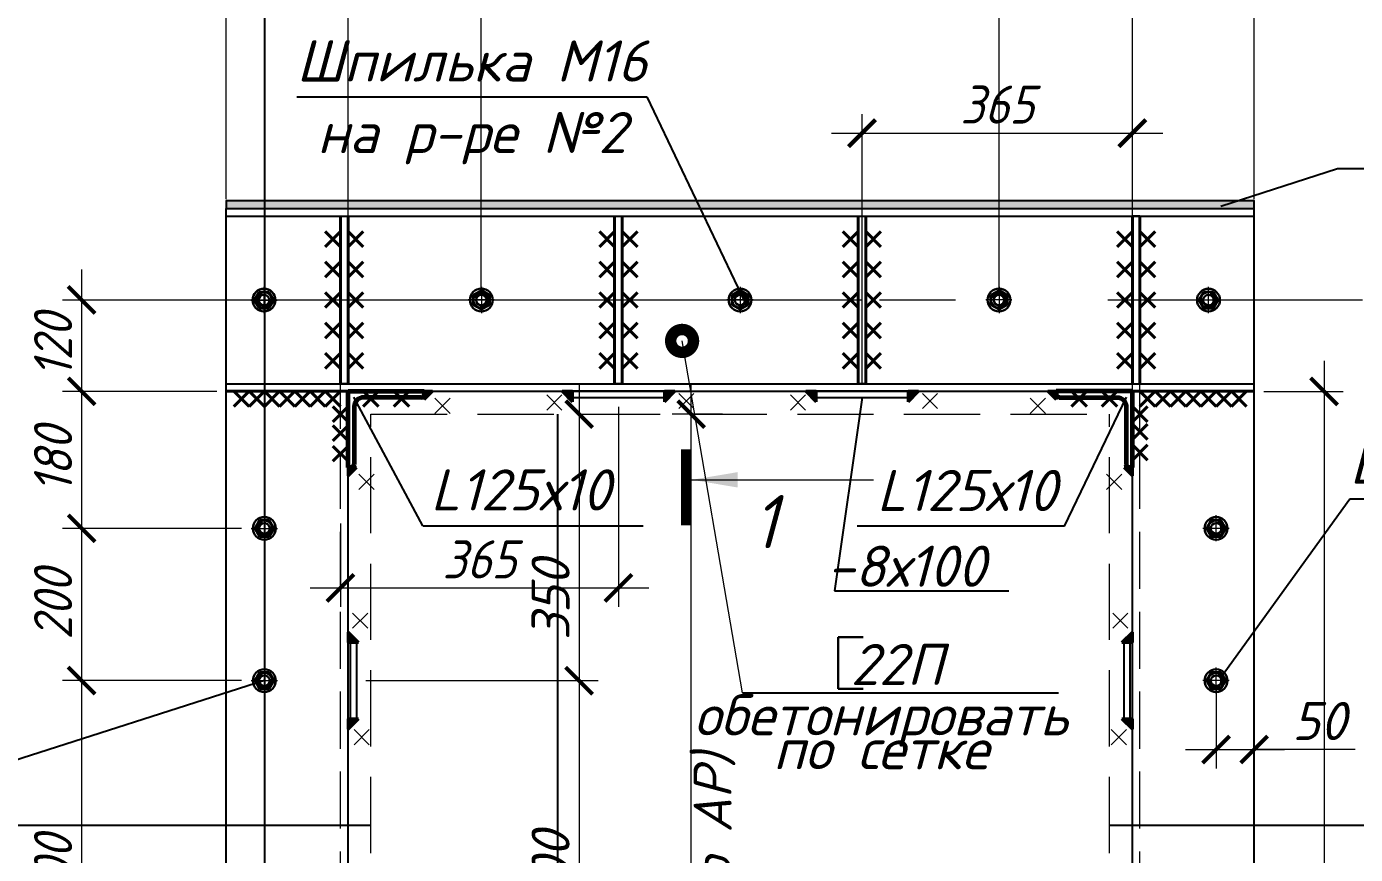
# Model space of a CAD drawing. Header units: millimetres. Extents: x 749182 to 2267578, y 70462 to 311449.
# Drawn here: x 2071191 to 2072936, y 205610 to 206697 of the extents above; entities that cross this region are included whole.
import ezdxf
from ezdxf.enums import TextEntityAlignment as Align

# ---------------------------------------------------------------- set-up
doc = ezdxf.new("R2010")
doc.units = ezdxf.units.MM
for name, pattern in [('015-60-22-12-0682-ПЗУ-20_П_изм1$0$K5LT_AXLED_REINFORCED', [13, 8, -2, 1, -2]), ('ГОСТ 2.303 4', [7, 5, -2, 0]), ('осеваяX2', [4, 2.5, -0.5, 0.5, -0.5])]:
    doc.linetypes.add(name, pattern=pattern)
doc.layers.get('Defpoints').update_dxf_attribs({"color": 255})
for name, color, linetype, lineweight in [('1Стены', 252, 'Continuous', 25), ('Оси', 165, 'осеваяX2', 13), ('Размер', 7, 'Continuous', 13), ('размеры', 7, 'Continuous', 9), ('Размеры КР', 164, 'Continuous', 9), ('сварка', 156, 'Continuous', 9), ('Стены', 184, 'Continuous', 40)]:
    doc.layers.add(name, color=color, linetype=linetype, lineweight=lineweight)
doc.layers.add('CS_UNPLOTTED', color=254, linetype='Continuous', plot=False)
for name, color, linetype in [('VPORTS', 7, 'Continuous'), ('металл', 124, 'Continuous'), ('Текст', 7, 'Continuous'), ('Штриховка', 252, 'Continuous')]:
    doc.layers.add(name, color=color, linetype=linetype)
doc.styles.add('GOST 2.304_new', font='isocpeur.ttf', dxfattribs={"width": 0.9, "oblique": 15})
doc.styles.add('М2', font='isocpeui.ttf')
doc.dimstyles.new('SPDS', dxfattribs={"dimscale": 25, "dimtxt": 2.5, "dimasz": 1.77, "dimexe": 1.25, "dimexo": 0.625, "dimtad": 1, "dimdec": 0, "dimrnd": 0.001, "dimtxsty": 'GOST 2.304_new', "dimblk": 'ARCHTICK', "dimcen": 2.5, "dimdle": 2, "dimclrt": 256, "dimazin": 2, "dimtfac": 0.75, "dimtdec": 0, "dimtmove": 1, "dimatfit": 3, "dimfxl": 0, "dimtolj": 1, "dimlwd": 9, "dimlwe": 9, "dimarcsym": 0})
doc.dimstyles.new('SPDS 1_20', dxfattribs={"dimscale": 20, "dimtxt": 2.5, "dimasz": 1.77, "dimexe": 1.25, "dimexo": 0.625, "dimtad": 1, "dimdec": 0, "dimrnd": 0.001, "dimtxsty": 'М2', "dimblk": 'ARCHTICK', "dimcen": 2.5, "dimdle": 2, "dimclrt": 256, "dimadec": 0, "dimazin": 2, "dimtfac": 0.75, "dimtdec": 0, "dimtmove": 1, "dimatfit": 3, "dimfxl": 0, "dimtolj": 1, "dimlwd": 9, "dimlwe": 9, "dimarcsym": 0})

# ---------------------------------------------------------------- blocks, each defined once
blk = doc.blocks.new('м16')
at = {"layer": 'металл', "lineweight": 30, "ltscale": 20}
for p, q in [((-11, 6.4), (0, 12.7)), ((-11, -6.4), (-11, 6.4)), ((0, 12.7), (11, 6.4)), ((11, 6.4), (11, -6.4)), ((0, -12.7), (-11, -6.4)), ((11, -6.4), (0, -12.7))]:
    blk.add_line(p, q, dxfattribs=at)
blk.add_circle((0, 0), 15, dxfattribs=at)
for radius, start, end in [(10.4, 0, 180), (10.4, 180, 0), (6.92, 0, 180), (6.92, 180, 0)]:
    blk.add_arc((0, 0), radius, start, end, dxfattribs=at)
at = {"layer": 'металл', "linetype": 'Continuous', "lineweight": 25, "ltscale": 20}
blk.add_arc((0, 0), 8, 255, 165, dxfattribs=at)
at = {"layer": 'Оси', "ltscale": 20}
for p, q in [((17, 0), (-17.3, 0)), ((0, 17.3), (0, -17.3))]:
    blk.add_line(p, q, dxfattribs=at)
blk = doc.blocks.new('свар')
at = {"layer": 'сварка', "color": 0, "linetype": 'Continuous', "ltscale": 10}
for p, q in [((10, 10), (-10, -10)), ((-10, 10), (10, -10))]:
    blk.add_line(p, q, dxfattribs=at)
blk = doc.blocks.new('_ArchTick')
at = {"color": 0, "linetype": 'ByBlock', "const_width": 0.15}
blk.add_lwpolyline([(-0.5, -0.5), (0.5, 0.5)], dxfattribs=at)
blk = doc.blocks.new('*D1654')
at = {"layer": 'Defpoints', "color": 0, "lineweight": 20, "ltscale": 20, "transparency": 16777216}
for p in [(2071906.5, 206188.3), (2071624, 205838.3), (2071916.4, 205838.3)]:
    blk.add_point(p, dxfattribs=at)
at = {"layer": 'Размер', "color": 0, "lineweight": 9, "ltscale": 20, "transparency": 16777216}
for p, q in [((2071916.4, 206228.3), (2071916.4, 205798.3)), ((2071919, 206188.3), (2071941.4, 206188.3)), ((2071636.5, 205838.3), (2071941.4, 205838.3))]:
    blk.add_line(p, q, dxfattribs=at)
at = {"layer": 'Размер', "color": 0, "lineweight": 9, "ltscale": 20, "transparency": 16777216, "xscale": 35.4, "yscale": 35.4, "zscale": 35.4}
for p, rotation in [((2071916.4, 206188.3), 90), ((2071916.4, 205838.3), 270)]:
    blk.add_blockref('_ArchTick', p, dxfattribs=dict(at, rotation=rotation))
at = {"layer": 'Размер', "ltscale": 20, "transparency": 16777216, "insert": (2071878.9, 205944.4), "char_height": 50, "attachment_point": 5, "rotation": 90, "style": 'М2'}
blk.add_mtext('\\A1;350', dxfattribs=at)
blk = doc.blocks.new('*D1655')
at = {"layer": 'Defpoints', "color": 0, "lineweight": 20, "ltscale": 20, "transparency": 16777216}
for p in [(2071624, 205838.3), (2071624, 205338.3), (2071916.4, 205338.3)]:
    blk.add_point(p, dxfattribs=at)
at = {"layer": 'Размер', "color": 0, "lineweight": 9, "ltscale": 20, "transparency": 16777216}
for p, q in [((2071916.4, 205878.3), (2071916.4, 205298.3)), ((2071636.5, 205838.3), (2071941.4, 205838.3)), ((2071636.5, 205338.3), (2071941.4, 205338.3))]:
    blk.add_line(p, q, dxfattribs=at)
at = {"layer": 'Размер', "color": 0, "lineweight": 9, "ltscale": 20, "transparency": 16777216, "xscale": 35.4, "yscale": 35.4, "zscale": 35.4}
for p, rotation in [((2071916.4, 205838.3), 90), ((2071916.4, 205338.3), 270)]:
    blk.add_blockref('_ArchTick', p, dxfattribs=dict(at, rotation=rotation))
at = {"layer": 'Размер', "ltscale": 20, "transparency": 16777216, "insert": (2071878.9, 205588.3), "char_height": 50, "attachment_point": 5, "rotation": 90, "style": 'М2'}
blk.add_mtext('\\A1;500', dxfattribs=at)
blk = doc.blocks.new('*D1658')
at = {"layer": 'Defpoints', "color": 0, "lineweight": 20, "ltscale": 20, "transparency": 16777216}
for p in [(2072753, 205838.3), (2072803, 205838.3), (2072803, 205747.8)]:
    blk.add_point(p, dxfattribs=at)
at = {"layer": 'Размер', "color": 0, "lineweight": 9, "ltscale": 20, "transparency": 16777216}
for p, q in [((2072753, 205825.8), (2072753, 205722.8)), ((2072803, 205825.8), (2072803, 205722.8)), ((2072713, 205747.8), (2072843, 205747.8)), ((2072935.8, 205747.8), (2072803, 205747.8))]:
    blk.add_line(p, q, dxfattribs=at)
at = {"layer": 'Размер', "color": 0, "lineweight": 9, "ltscale": 20, "transparency": 16777216, "xscale": 35.4, "yscale": 35.4, "zscale": 35.4, "rotation": 180}
blk.add_blockref('_ArchTick', (2072753, 205747.8), dxfattribs=at)
at = {"layer": 'Размер', "color": 0, "lineweight": 9, "ltscale": 20, "transparency": 16777216, "xscale": 35.4, "yscale": 35.4, "zscale": 35.4}
blk.add_blockref('_ArchTick', (2072803, 205747.8), dxfattribs=at)
at = {"layer": 'Размер', "ltscale": 20, "transparency": 16777216, "insert": (2072888.3, 205785.3), "char_height": 50, "attachment_point": 5, "style": 'М2'}
blk.add_mtext('\\A1;50', dxfattribs=at)
blk = doc.blocks.new('*D1651')
at = {"layer": 'Defpoints', "color": 0, "lineweight": 20, "ltscale": 20, "transparency": 16777216}
for p in [(2071453, 207146.2), (2071453, 206458.3), (2071613, 206218.3)]:
    blk.add_point(p, dxfattribs=at)
at = {"layer": 'размеры', "color": 0, "lineweight": 9, "ltscale": 20, "transparency": 16777216}
for p, q in [((2071453, 206470.8), (2071453, 207171.2)), ((2071613, 206230.8), (2071613, 207171.2)), ((2071653, 207146.2), (2071413, 207146.2))]:
    blk.add_line(p, q, dxfattribs=at)
at = {"layer": 'размеры', "color": 0, "lineweight": 9, "ltscale": 20, "transparency": 16777216, "xscale": 35.4, "yscale": 35.4, "zscale": 35.4, "rotation": 180}
blk.add_blockref('_ArchTick', (2071453, 207146.2), dxfattribs=at)
at = {"layer": 'размеры', "color": 0, "lineweight": 9, "ltscale": 20, "transparency": 16777216, "xscale": 35.4, "yscale": 35.4, "zscale": 35.4}
blk.add_blockref('_ArchTick', (2071613, 207146.2), dxfattribs=at)
at = {"layer": 'размеры', "ltscale": 20, "transparency": 16777216, "insert": (2071533, 207183.7), "char_height": 50, "attachment_point": 5, "style": 'GOST 2.304_new'}
blk.add_mtext('\\A1;160', dxfattribs=at)
blk = doc.blocks.new('*D1652')
at = {"layer": 'Defpoints', "color": 0, "lineweight": 20, "ltscale": 20, "transparency": 16777216}
for p in [(2072803, 207146.2), (2072643, 206458.3), (2072803, 206458.3)]:
    blk.add_point(p, dxfattribs=at)
at = {"layer": 'размеры', "color": 0, "lineweight": 9, "ltscale": 20, "transparency": 16777216}
for p, q in [((2072643, 206470.8), (2072643, 207171.2)), ((2072803, 206470.8), (2072803, 207171.2)), ((2072603, 207146.2), (2072843, 207146.2))]:
    blk.add_line(p, q, dxfattribs=at)
at = {"layer": 'размеры', "color": 0, "lineweight": 9, "ltscale": 20, "transparency": 16777216, "xscale": 35.4, "yscale": 35.4, "zscale": 35.4, "rotation": 180}
blk.add_blockref('_ArchTick', (2072643, 207146.2), dxfattribs=at)
at = {"layer": 'размеры', "color": 0, "lineweight": 9, "ltscale": 20, "transparency": 16777216, "xscale": 35.4, "yscale": 35.4, "zscale": 35.4}
blk.add_blockref('_ArchTick', (2072803, 207146.2), dxfattribs=at)
at = {"layer": 'размеры', "ltscale": 20, "transparency": 16777216, "insert": (2072723, 207183.7), "char_height": 50, "attachment_point": 5, "style": 'GOST 2.304_new'}
blk.add_mtext('\\A1;160', dxfattribs=at)
blk = doc.blocks.new('*D1661')
at = {"layer": 'Defpoints', "color": 0, "lineweight": 20, "ltscale": 20, "transparency": 16777216}
for p in [(2072063.5, 206188.3), (2072117.4, 206188.3), (2072117.4, 204238.3)]:
    blk.add_point(p, dxfattribs=at)
at = {"layer": 'Размер', "color": 0, "lineweight": 9, "ltscale": 20, "transparency": 16777216}
for p, q in [((2072063.5, 204198.3), (2072063.5, 206228.3)), ((2072104.9, 206188.3), (2072038.5, 206188.3)), ((2072104.9, 204238.3), (2072038.5, 204238.3))]:
    blk.add_line(p, q, dxfattribs=at)
at = {"layer": 'Размер', "color": 0, "lineweight": 9, "ltscale": 20, "transparency": 16777216, "xscale": 35.4, "yscale": 35.4, "zscale": 35.4}
for p, rotation in [((2072063.5, 206188.3), 90), ((2072063.5, 204238.3), 270)]:
    blk.add_blockref('_ArchTick', p, dxfattribs=dict(at, rotation=rotation))
at = {"layer": 'Размер', "ltscale": 20, "transparency": 16777216, "insert": (2072056.8, 205478.5), "char_height": 50, "width": 670.583, "attachment_point": 5, "rotation": 90, "style": 'М2'}
blk.add_mtext('\\A1;1950 \\P(уточнять по АР)', dxfattribs=at)
blk = doc.blocks.new('*D1663')
at = {"layer": 'Defpoints', "color": 0, "lineweight": 20, "ltscale": 20, "transparency": 16777216}
for p in [(2071453, 206338.3), (2071263, 206218.3), (2071453, 206218.3)]:
    blk.add_point(p, dxfattribs=at)
at = {"layer": 'размеры', "color": 0, "lineweight": 9, "ltscale": 20, "transparency": 16777216}
for p, q in [((2071263, 206378.3), (2071263, 206178.3)), ((2071440.5, 206338.3), (2071238, 206338.3)), ((2071440.5, 206218.3), (2071238, 206218.3))]:
    blk.add_line(p, q, dxfattribs=at)
at = {"layer": 'размеры', "color": 0, "lineweight": 9, "ltscale": 20, "transparency": 16777216, "xscale": 35.4, "yscale": 35.4, "zscale": 35.4}
for p, rotation in [((2071263, 206338.3), 90), ((2071263, 206218.3), 270)]:
    blk.add_blockref('_ArchTick', p, dxfattribs=dict(at, rotation=rotation))
at = {"layer": 'размеры', "ltscale": 20, "transparency": 16777216, "insert": (2071225.5, 206278.3), "char_height": 50, "attachment_point": 5, "rotation": 90, "style": 'GOST 2.304_new'}
blk.add_mtext('\\A1;120', dxfattribs=at)
blk = doc.blocks.new('*D1642')
at = {"layer": 'Defpoints', "color": 0, "lineweight": 20, "ltscale": 20, "transparency": 16777216}
for p in [(2071453, 206218.3), (2071263, 206038.3), (2071485.7, 206038.3)]:
    blk.add_point(p, dxfattribs=at)
at = {"layer": 'размеры', "color": 0, "lineweight": 9, "ltscale": 20, "transparency": 16777216}
for p, q in [((2071263, 206258.3), (2071263, 205998.3)), ((2071440.5, 206218.3), (2071238, 206218.3)), ((2071473.2, 206038.3), (2071238, 206038.3))]:
    blk.add_line(p, q, dxfattribs=at)
at = {"layer": 'размеры', "color": 0, "lineweight": 9, "ltscale": 20, "transparency": 16777216, "xscale": 35.4, "yscale": 35.4, "zscale": 35.4}
for p, rotation in [((2071263, 206218.3), 90), ((2071263, 206038.3), 270)]:
    blk.add_blockref('_ArchTick', p, dxfattribs=dict(at, rotation=rotation))
at = {"layer": 'размеры', "ltscale": 20, "transparency": 16777216, "insert": (2071225.5, 206128.3), "char_height": 50, "attachment_point": 5, "rotation": 90, "style": 'GOST 2.304_new'}
blk.add_mtext('\\A1;180', dxfattribs=at)
blk = doc.blocks.new('*D1643')
at = {"layer": 'Defpoints', "color": 0, "lineweight": 20, "ltscale": 20, "transparency": 16777216}
for p in [(2071485.7, 206038.3), (2071263, 205838.3), (2071485.7, 205838.3)]:
    blk.add_point(p, dxfattribs=at)
at = {"layer": 'размеры', "color": 0, "lineweight": 9, "ltscale": 20, "transparency": 16777216}
for p, q in [((2071263, 206078.3), (2071263, 205798.3)), ((2071473.2, 206038.3), (2071238, 206038.3)), ((2071473.2, 205838.3), (2071238, 205838.3))]:
    blk.add_line(p, q, dxfattribs=at)
at = {"layer": 'размеры', "color": 0, "lineweight": 9, "ltscale": 20, "transparency": 16777216, "xscale": 35.4, "yscale": 35.4, "zscale": 35.4}
for p, rotation in [((2071263, 206038.3), 90), ((2071263, 205838.3), 270)]:
    blk.add_blockref('_ArchTick', p, dxfattribs=dict(at, rotation=rotation))
at = {"layer": 'размеры', "ltscale": 20, "transparency": 16777216, "insert": (2071225.5, 205938.3), "char_height": 50, "attachment_point": 5, "rotation": 90, "style": 'GOST 2.304_new'}
blk.add_mtext('\\A1;200', dxfattribs=at)
blk = doc.blocks.new('*D1644')
at = {"layer": 'Defpoints', "color": 0, "lineweight": 20, "ltscale": 20, "transparency": 16777216}
for p in [(2071485.7, 205838.3), (2071263, 205338.3), (2071485.7, 205338.3)]:
    blk.add_point(p, dxfattribs=at)
at = {"layer": 'размеры', "color": 0, "lineweight": 9, "ltscale": 20, "transparency": 16777216}
for p, q in [((2071263, 205878.3), (2071263, 205298.3)), ((2071473.2, 205838.3), (2071238, 205838.3)), ((2071473.2, 205338.3), (2071238, 205338.3))]:
    blk.add_line(p, q, dxfattribs=at)
at = {"layer": 'размеры', "color": 0, "lineweight": 9, "ltscale": 20, "transparency": 16777216, "xscale": 35.4, "yscale": 35.4, "zscale": 35.4}
for p, rotation in [((2071263, 205838.3), 90), ((2071263, 205338.3), 270)]:
    blk.add_blockref('_ArchTick', p, dxfattribs=dict(at, rotation=rotation))
at = {"layer": 'размеры', "ltscale": 20, "transparency": 16777216, "insert": (2071225.5, 205588.3), "char_height": 50, "attachment_point": 5, "rotation": 90, "style": 'GOST 2.304_new'}
blk.add_mtext('\\A1;500', dxfattribs=at)
blk = doc.blocks.new('*D1647')
at = {"layer": 'Defpoints', "color": 0, "lineweight": 20, "ltscale": 20, "transparency": 16777216}
for p in [(2071787.8, 207146.2), (2071613, 207068.5), (2071787.8, 206338.3)]:
    blk.add_point(p, dxfattribs=at)
at = {"layer": 'размеры', "color": 0, "lineweight": 9, "ltscale": 20, "transparency": 16777216}
for p, q in [((2071613, 207081), (2071613, 207171.2)), ((2071787.8, 206350.8), (2071787.8, 207171.2)), ((2071573, 207146.2), (2071827.8, 207146.2))]:
    blk.add_line(p, q, dxfattribs=at)
at = {"layer": 'размеры', "color": 0, "lineweight": 9, "ltscale": 20, "transparency": 16777216, "xscale": 35.4, "yscale": 35.4, "zscale": 35.4, "rotation": 180}
blk.add_blockref('_ArchTick', (2071613, 207146.2), dxfattribs=at)
at = {"layer": 'размеры', "color": 0, "lineweight": 9, "ltscale": 20, "transparency": 16777216, "xscale": 35.4, "yscale": 35.4, "zscale": 35.4}
blk.add_blockref('_ArchTick', (2071787.8, 207146.2), dxfattribs=at)
at = {"layer": 'размеры', "ltscale": 20, "transparency": 16777216, "insert": (2071700.4, 207183.7), "char_height": 50, "attachment_point": 5, "style": 'GOST 2.304_new'}
blk.add_mtext('\\A1;175', dxfattribs=at)
blk = doc.blocks.new('*D1648')
at = {"layer": 'Defpoints', "color": 0, "lineweight": 20, "ltscale": 20, "transparency": 16777216}
for p in [(2072643, 207146.2), (2072643, 206827.7), (2072467.9, 206338.3)]:
    blk.add_point(p, dxfattribs=at)
at = {"layer": 'размеры', "color": 0, "lineweight": 9, "ltscale": 20, "transparency": 16777216}
for p, q in [((2072467.9, 206350.8), (2072467.9, 207171.2)), ((2072643, 206840.2), (2072643, 207171.2)), ((2072427.9, 207146.2), (2072683, 207146.2))]:
    blk.add_line(p, q, dxfattribs=at)
at = {"layer": 'размеры', "color": 0, "lineweight": 9, "ltscale": 20, "transparency": 16777216, "xscale": 35.4, "yscale": 35.4, "zscale": 35.4, "rotation": 180}
blk.add_blockref('_ArchTick', (2072467.9, 207146.2), dxfattribs=at)
at = {"layer": 'размеры', "color": 0, "lineweight": 9, "ltscale": 20, "transparency": 16777216, "xscale": 35.4, "yscale": 35.4, "zscale": 35.4}
blk.add_blockref('_ArchTick', (2072643, 207146.2), dxfattribs=at)
at = {"layer": 'размеры', "ltscale": 20, "transparency": 16777216, "insert": (2072555.4, 207183.7), "char_height": 50, "attachment_point": 5, "style": 'GOST 2.304_new'}
blk.add_mtext('\\A1;175', dxfattribs=at)
blk = doc.blocks.new('*D1664')
at = {"layer": 'Defpoints', "color": 0, "lineweight": 20, "ltscale": 20, "transparency": 16777216}
for p in [(2071968, 206210.3), (2071603, 206057.1), (2071968, 205960.1)]:
    blk.add_point(p, dxfattribs=at)
at = {"layer": 'размеры', "color": 0, "lineweight": 9, "ltscale": 20, "transparency": 16777216}
for p, q in [((2071968, 206197.8), (2071968, 205935.1)), ((2071603, 206044.6), (2071603, 205935.1)), ((2071563, 205960.1), (2072008, 205960.1))]:
    blk.add_line(p, q, dxfattribs=at)
at = {"layer": 'размеры', "color": 0, "lineweight": 9, "ltscale": 20, "transparency": 16777216, "xscale": 35.4, "yscale": 35.4, "zscale": 35.4, "rotation": 180}
blk.add_blockref('_ArchTick', (2071603, 205960.1), dxfattribs=at)
at = {"layer": 'размеры', "color": 0, "lineweight": 9, "ltscale": 20, "transparency": 16777216, "xscale": 35.4, "yscale": 35.4, "zscale": 35.4}
blk.add_blockref('_ArchTick', (2071968, 205960.1), dxfattribs=at)
at = {"layer": 'размеры', "ltscale": 20, "transparency": 16777216, "insert": (2071785.5, 205997.6), "char_height": 50, "attachment_point": 5, "style": 'GOST 2.304_new'}
blk.add_mtext('\\A1;365', dxfattribs=at)
blk = doc.blocks.new('*D1665')
at = {"layer": 'Defpoints', "color": 0, "lineweight": 20, "ltscale": 20, "transparency": 16777216}
for p in [(2072643, 206557.5), (2072288, 206214.3), (2072643, 206077.2)]:
    blk.add_point(p, dxfattribs=at)
at = {"layer": 'размеры', "color": 0, "lineweight": 9, "ltscale": 20, "transparency": 16777216}
for p, q in [((2072288, 206226.8), (2072288, 206582.5)), ((2072643, 206089.7), (2072643, 206582.5)), ((2072248, 206557.5), (2072683, 206557.5))]:
    blk.add_line(p, q, dxfattribs=at)
at = {"layer": 'размеры', "color": 0, "lineweight": 9, "ltscale": 20, "transparency": 16777216, "xscale": 35.4, "yscale": 35.4, "zscale": 35.4, "rotation": 180}
blk.add_blockref('_ArchTick', (2072288, 206557.5), dxfattribs=at)
at = {"layer": 'размеры', "color": 0, "lineweight": 9, "ltscale": 20, "transparency": 16777216, "xscale": 35.4, "yscale": 35.4, "zscale": 35.4}
blk.add_blockref('_ArchTick', (2072643, 206557.5), dxfattribs=at)
at = {"layer": 'размеры', "ltscale": 20, "transparency": 16777216, "insert": (2072465.5, 206595), "char_height": 50, "attachment_point": 5, "style": 'GOST 2.304_new'}
blk.add_mtext('\\A1;365', dxfattribs=at)
blk = doc.blocks.new('*D1969')
at = {"layer": 'Defpoints', "color": 0, "lineweight": 20, "transparency": 16777216}
for p in [(2072803, 206218.3), (2072803, 204181.9), (2072894.8, 204181.9)]:
    blk.add_point(p, dxfattribs=at)
at = {"layer": 'Размеры КР', "color": 0, "lineweight": 9, "transparency": 16777216}
for p, q in [((2072894.8, 206258.3), (2072894.8, 204141.9)), ((2072815.5, 206218.3), (2072919.8, 206218.3)), ((2072815.5, 204181.9), (2072919.8, 204181.9))]:
    blk.add_line(p, q, dxfattribs=at)
at = {"layer": 'Размеры КР', "color": 0, "lineweight": 9, "transparency": 16777216, "xscale": 35.4, "yscale": 35.4, "zscale": 35.4}
for p, rotation in [((2072894.8, 206218.3), 90), ((2072894.8, 204181.9), 270)]:
    blk.add_blockref('_ArchTick', p, dxfattribs=dict(at, rotation=rotation))
at = {"layer": 'Размеры КР', "lineweight": 20, "transparency": 16777216, "insert": (2072857.3, 205200.1), "char_height": 50, "attachment_point": 5, "rotation": 90, "style": 'М2'}
blk.add_mtext('\\A1;2036', dxfattribs=at)

msp = doc.modelspace()

# ---------------------------------------------------------------- hatches: boundary and pattern name
at = {"layer": 'Стены', "linetype": 'Continuous', "ltscale": 4}
for points in [[(2071712.9963, 206218.3322), (2071723.9111, 206218.3322), (2071712.9963, 206207.4175)], [(2072543.0062, 206218.3322), (2072532.0914, 206218.3322), (2072543.0062, 206207.4175)], [(2071612.9963, 206118.3322), (2071623.9111, 206118.3322), (2071612.9963, 206107.4175)], [(2072643.0062, 206118.3322), (2072632.0914, 206118.3322), (2072643.0062, 206107.4175)]]:
    msp.add_hatch(color=256, dxfattribs=at).paths.add_polyline_path(points, flags=0)
at = {"layer": 'Стены', "linetype": 'Continuous', "ltscale": 5}
for points in [[(2071907.9034, 206218.3322), (2071894.26, 206218.3322), (2071907.9034, 206204.6888)], [(2072028.5905, 206218.3322), (2072042.2339, 206218.3322), (2072028.5905, 206204.6888)], [(2072227.9034, 206218.3322), (2072214.26, 206218.3322), (2072227.9034, 206204.6888)], [(2072348.5905, 206218.3322), (2072362.2339, 206218.3322), (2072348.5905, 206204.6888)], [(2071612.9963, 205888.4202), (2071612.9963, 205902.0636), (2071626.6398, 205888.4202)], [(2072643.0062, 205888.4202), (2072643.0062, 205902.0636), (2072629.3627, 205888.4202)], [(2071612.9963, 205788.2246), (2071612.9963, 205774.5812), (2071626.6398, 205788.2246)], [(2072643.0062, 205788.2246), (2072643.0062, 205774.5812), (2072629.3627, 205788.2246)]]:
    msp.add_hatch(color=256, dxfattribs=at).paths.add_polyline_path(points, flags=0)
at = {"layer": 'Штриховка', "ltscale": 20}
h = msp.add_hatch(dxfattribs=at)
h.set_pattern_fill('AR-SAND', color=256, scale=0.3)
h.set_pattern_definition([(37.5, (-40077166.351, -987543.108), (-0.4800093888, 14.68239712), [0, -11.5824, 0, -12.954, 0, -12.3825]), (7.5, (-40077166.351, -987543.108), (13.485698494, 21.504753017), [0, -6.2484, 0, -10.4394, 0, -4.0005]), (327.5, (-40077175.724, -987543.108), (23.7297711072, 0.0431155404), [0, -3.81, 0, -13.716, 0, -17.907]), (317.5, (-40077175.724, -987543.108), (22.906693574, 6.687879698), [0, -1.905, 0, -8.9916, 0, -10.287])])
h.paths.add_polyline_path([(2072803.0062, 206468.7559), (2071452.9963, 206468.7559), (2071452.9963, 206458.7559), (2071452.9963, 206458.3322), (2072803.0062, 206458.7559)])

# ---------------------------------------------------------------- linework, layer by layer
at = {"layer": '1Стены', "linetype": 'ГОСТ 2.303 4', "lineweight": 13, "ltscale": 15}
for p, q in [((2071602.9963, 204173.901), (2071602.9963, 206253.9108)), ((2072653.0062, 204173.901), (2072653.0062, 206253.9108))]:
    msp.add_line(p, q, dxfattribs=at)
at = {"layer": '1Стены', "linetype": 'ГОСТ 2.303 4', "lineweight": 13, "ltscale": 20}
for p, q in [((2071642.9963, 204211.901), (2071642.9963, 206188.3322)), ((2071642.9963, 206188.3322), (2072613.0062, 206188.3322)), ((2072613.0062, 204211.901), (2072613.0062, 206188.3322))]:
    msp.add_line(p, q, dxfattribs=at)
at = {"layer": 'CS_UNPLOTTED', "ltscale": 20}
msp.add_line((2071502.9963, 206900.1806), (2071502.9963, 204235.1646), dxfattribs=at)
at = {"layer": 'CS_UNPLOTTED', "ltscale": 100}
for p, q in [((2071888.0012, 206188.3322), (2071888.0012, 204211.901)), ((2070999.933, 205648.3224), (2071642.9963, 205648.3224)), ((2072613.0062, 205648.3224), (2073404.9001, 205648.3224))]:
    msp.add_line(p, q, dxfattribs=at)
at = {"layer": 'VPORTS', "ltscale": 100}
msp.add_line((2072553.8991, 206041.1166), (2072281.7076, 206041.1166), dxfattribs=at)
msp.add_lwpolyline([(2071452.9963, 206458.3322), (2072803.0062, 206458.3322), (2072803.0062, 206468.3402), (2071452.9963, 206468.3402)], close=True, dxfattribs=at)
at = {"layer": 'металл', "color": 0, "ltscale": 20}
for p, q in [((2071452.9963, 204021.901), (2071452.9963, 206458.3322)), ((2071452.9963, 206458.3322), (2072803.0062, 206458.3322)), ((2071452.9963, 206448.3322), (2072803.0062, 206448.3322)), ((2072803.0062, 204021.901), (2072803.0062, 206458.3322)), ((2071452.9963, 206228.3322), (2072803.0062, 206228.3322)), ((2071612.9963, 206218.3322), (2071452.9963, 206218.3322)), ((2071452.9963, 206218.3322), (2072803.0062, 206218.3322)), ((2072643.0062, 206218.3322), (2072803.0062, 206218.3322)), ((2071612.9963, 204306.9108), (2071612.9963, 206203.9108)), ((2072643.0062, 204183.901), (2072643.0062, 206203.9108))]:
    msp.add_line(p, q, dxfattribs=at)
at = {"layer": 'металл', "ltscale": 20}
for points in [[(2071603.0012, 206448.3322), (2071612.9965, 206448.3322), (2071612.9965, 206228.3322), (2071603.0012, 206228.3322)], [(2071963.0036, 206448.3322), (2071972.9989, 206448.3322), (2071972.9989, 206228.3322), (2071963.0036, 206228.3322)], [(2072282.7447, 206448.3322), (2072292.74, 206448.3322), (2072292.74, 206228.3322), (2072282.7447, 206228.3322)], [(2072653.0012, 206448.3322), (2072643.0059, 206448.3322), (2072643.0059, 206228.3322), (2072653.0012, 206228.3322)], [(2071908.0012, 206218.3322), (2071908.0012, 206210.3322), (2072028.0012, 206210.3322), (2072028.0012, 206218.3322)], [(2072228.0012, 206218.3322), (2072228.0012, 206210.3322), (2072348.0012, 206210.3322), (2072348.0012, 206218.3322)], [(2071616.0054, 205888.3224), (2071624.0054, 205888.3224), (2071624.0054, 205788.3224), (2071616.0054, 205788.3224)], [(2072639.9971, 205888.3224), (2072631.9971, 205888.3224), (2072631.9971, 205788.3224), (2072639.9971, 205788.3224)]]:
    msp.add_lwpolyline(points, close=True, dxfattribs=at)
at = {"layer": 'Оси', "linetype": '015-60-22-12-0682-ПЗУ-20_П_изм1$0$K5LT_AXLED_REINFORCED', "ltscale": 100}
msp.add_line((2071310.9347, 206338.3322), (2072945.0678, 206338.3322), dxfattribs=at)
at = {"layer": 'Размер', "linetype": 'Continuous', "ltscale": 20}
msp.add_line((2072064.3903, 206102.1161), (2072302.816, 206102.1161), dxfattribs=at)
at = {"layer": 'Размер', "linetype": 'Continuous', "ltscale": 20, "const_width": 14}
msp.add_lwpolyline([(2072057.3903, 206042.1161), (2072057.3903, 206142.1161)], dxfattribs=at)
at = {"layer": 'Размер', "linetype": 'Continuous', "ltscale": 20}
msp.add_solid([(2072064.3903, 206102.1161), (2072124.4804, 206112.1717), (2072124.4804, 206092.0605)], dxfattribs=at)
at = {"layer": 'размеры', "ltscale": 20}
msp.add_line((2072131.1244, 205822.2253), (2072051.6321, 206284.5578), dxfattribs=at)
at = {"layer": 'Размеры КР', "lineweight": 20}
msp.add_line((2071967.9998, 206338.3321), (2072287.7217, 206338.3302), dxfattribs=at)
at = {"layer": 'Стены', "color": 0, "linetype": 'Continuous', "ltscale": 10}
for p, q in [((2071603.0059, 206448.3322), (2071603.0059, 206228.3322)), ((2071613.0012, 206448.3322), (2071613.0012, 206228.3322)), ((2071963.0083, 206448.3322), (2071963.0083, 206228.3322)), ((2071973.0036, 206448.3322), (2071973.0036, 206228.3322)), ((2072282.7494, 206448.3322), (2072282.7494, 206228.3322)), ((2072292.7447, 206448.3322), (2072292.7447, 206228.3322)), ((2072643.0012, 206448.3322), (2072643.0012, 206228.3322)), ((2072652.9965, 206448.3322), (2072652.9965, 206228.3322)), ((2071603.0059, 206428.3322), (2071583.0059, 206408.3322)), ((2071603.0059, 206408.3322), (2071583.0059, 206428.3322)), ((2071613.0012, 206428.3322), (2071633.0012, 206408.3322)), ((2071613.0012, 206408.3322), (2071633.0012, 206428.3322)), ((2071963.0083, 206428.3322), (2071943.0083, 206408.3322)), ((2071963.0083, 206408.3322), (2071943.0083, 206428.3322)), ((2071973.0036, 206428.3322), (2071993.0036, 206408.3322)), ((2071973.0036, 206408.3322), (2071993.0036, 206428.3322)), ((2072282.7494, 206428.3322), (2072262.7494, 206408.3322)), ((2072282.7494, 206408.3322), (2072262.7494, 206428.3322)), ((2072292.7447, 206428.3322), (2072312.7447, 206408.3322)), ((2072292.7447, 206408.3322), (2072312.7447, 206428.3322)), ((2072643.0012, 206428.3322), (2072623.0012, 206408.3322)), ((2072643.0012, 206408.3322), (2072623.0012, 206428.3322)), ((2072652.9965, 206428.3322), (2072672.9965, 206408.3322)), ((2072652.9965, 206408.3322), (2072672.9965, 206428.3322)), ((2071603.0059, 206388.3322), (2071583.0059, 206368.3322)), ((2071603.0059, 206368.3322), (2071583.0059, 206388.3322)), ((2071613.0012, 206388.3322), (2071633.0012, 206368.3322)), ((2071613.0012, 206368.3322), (2071633.0012, 206388.3322)), ((2071963.0083, 206388.3322), (2071943.0083, 206368.3322)), ((2071963.0083, 206368.3322), (2071943.0083, 206388.3322)), ((2071973.0036, 206388.3322), (2071993.0036, 206368.3322)), ((2071973.0036, 206368.3322), (2071993.0036, 206388.3322)), ((2072282.7494, 206388.3322), (2072262.7494, 206368.3322)), ((2072282.7494, 206368.3322), (2072262.7494, 206388.3322)), ((2072292.7447, 206388.3322), (2072312.7447, 206368.3322)), ((2072292.7447, 206368.3322), (2072312.7447, 206388.3322)), ((2072643.0012, 206388.3322), (2072623.0012, 206368.3322)), ((2072643.0012, 206368.3322), (2072623.0012, 206388.3322)), ((2072652.9965, 206388.3322), (2072672.9965, 206368.3322)), ((2072652.9965, 206368.3322), (2072672.9965, 206388.3322)), ((2071603.0059, 206348.3322), (2071583.0059, 206328.3322)), ((2071603.0059, 206328.3322), (2071583.0059, 206348.3322)), ((2071613.0012, 206348.3322), (2071633.0012, 206328.3322)), ((2071613.0012, 206328.3322), (2071633.0012, 206348.3322)), ((2071963.0083, 206348.3322), (2071943.0083, 206328.3322)), ((2071963.0083, 206328.3322), (2071943.0083, 206348.3322)), ((2071973.0036, 206348.3322), (2071993.0036, 206328.3322)), ((2071973.0036, 206328.3322), (2071993.0036, 206348.3322)), ((2072282.7494, 206348.3322), (2072262.7494, 206328.3322)), ((2072282.7494, 206328.3322), (2072262.7494, 206348.3322)), ((2072292.7447, 206348.3322), (2072312.7447, 206328.3322)), ((2072292.7447, 206328.3322), (2072312.7447, 206348.3322)), ((2072643.0012, 206348.3322), (2072623.0012, 206328.3322)), ((2072643.0012, 206328.3322), (2072623.0012, 206348.3322)), ((2072652.9965, 206348.3322), (2072672.9965, 206328.3322)), ((2072652.9965, 206328.3322), (2072672.9965, 206348.3322)), ((2071603.0059, 206308.3322), (2071583.0059, 206288.3322)), ((2071603.0059, 206288.3322), (2071583.0059, 206308.3322)), ((2071613.0012, 206308.3322), (2071633.0012, 206288.3322)), ((2071613.0012, 206288.3322), (2071633.0012, 206308.3322)), ((2071963.0083, 206308.3322), (2071943.0083, 206288.3322)), ((2071963.0083, 206288.3322), (2071943.0083, 206308.3322)), ((2071973.0036, 206308.3322), (2071993.0036, 206288.3322)), ((2071973.0036, 206288.3322), (2071993.0036, 206308.3322)), ((2072282.7494, 206308.3322), (2072262.7494, 206288.3322)), ((2072282.7494, 206288.3322), (2072262.7494, 206308.3322)), ((2072292.7447, 206308.3322), (2072312.7447, 206288.3322)), ((2072292.7447, 206288.3322), (2072312.7447, 206308.3322)), ((2072643.0012, 206308.3322), (2072623.0012, 206288.3322)), ((2072643.0012, 206288.3322), (2072623.0012, 206308.3322)), ((2072652.9965, 206308.3322), (2072672.9965, 206288.3322)), ((2072652.9965, 206288.3322), (2072672.9965, 206308.3322)), ((2071603.0059, 206268.3322), (2071583.0059, 206248.3322)), ((2071603.0059, 206248.3322), (2071583.0059, 206268.3322)), ((2071613.0012, 206268.3322), (2071633.0012, 206248.3322)), ((2071613.0012, 206248.3322), (2071633.0012, 206268.3322)), ((2071963.0083, 206268.3322), (2071943.0083, 206248.3322)), ((2071963.0083, 206248.3322), (2071943.0083, 206268.3322)), ((2071973.0036, 206268.3322), (2071993.0036, 206248.3322)), ((2071973.0036, 206248.3322), (2071993.0036, 206268.3322)), ((2072282.7494, 206268.3322), (2072262.7494, 206248.3322)), ((2072282.7494, 206248.3322), (2072262.7494, 206268.3322)), ((2072292.7447, 206268.3322), (2072312.7447, 206248.3322)), ((2072292.7447, 206248.3322), (2072312.7447, 206268.3322)), ((2072643.0012, 206268.3322), (2072623.0012, 206248.3322)), ((2072643.0012, 206248.3322), (2072623.0012, 206268.3322)), ((2072652.9965, 206268.3322), (2072672.9965, 206248.3322)), ((2072652.9965, 206248.3322), (2072672.9965, 206268.3322)), ((2071452.9963, 206218.3322), (2071612.9963, 206218.3322)), ((2071462.9963, 206218.3322), (2071482.9963, 206198.3322)), ((2071482.9963, 206218.3322), (2071462.9963, 206198.3322)), ((2071502.9963, 206218.3322), (2071482.9963, 206198.3322)), ((2071482.9963, 206218.3322), (2071502.9963, 206198.3322)), ((2071502.9963, 206218.3322), (2071522.9963, 206198.3322)), ((2071522.9963, 206218.3322), (2071502.9963, 206198.3322)), ((2071522.9963, 206218.3322), (2071542.9963, 206198.3322)), ((2071542.9963, 206218.3322), (2071522.9963, 206198.3322)), ((2071542.9963, 206218.3322), (2071562.9963, 206198.3322)), ((2071562.9963, 206218.3322), (2071542.9963, 206198.3322)), ((2071562.9963, 206218.3322), (2071582.9963, 206198.3322)), ((2071582.9963, 206218.3322), (2071562.9963, 206198.3322)), ((2071582.9963, 206218.3322), (2071602.9963, 206198.3322)), ((2071602.9963, 206218.3322), (2071582.9963, 206198.3322)), ((2071612.9963, 206218.3322), (2071612.9963, 206118.3322)), ((2071612.9963, 206218.3322), (2071712.9963, 206218.3322)), ((2071632.9963, 206218.3322), (2071652.9963, 206198.3322)), ((2071652.9963, 206218.3322), (2071632.9963, 206198.3322)), ((2071672.9963, 206218.3322), (2071692.9963, 206198.3322)), ((2071692.9963, 206218.3322), (2071672.9963, 206198.3322)), ((2072643.0062, 206218.3322), (2072543.0062, 206218.3322)), ((2072583.0062, 206218.3322), (2072563.0062, 206198.3322)), ((2072563.0062, 206218.3322), (2072583.0062, 206198.3322)), ((2072623.0062, 206218.3322), (2072603.0062, 206198.3322)), ((2072603.0062, 206218.3322), (2072623.0062, 206198.3322)), ((2072643.0062, 206218.3322), (2072643.0062, 206118.3322)), ((2072643.0062, 206218.3322), (2072803.0062, 206218.3322)), ((2072803.0062, 206218.3322), (2072643.0062, 206218.3322)), ((2072653.0062, 206218.3322), (2072673.0062, 206198.3322)), ((2072673.0062, 206218.3322), (2072653.0062, 206198.3322)), ((2072673.0062, 206218.3322), (2072653.0062, 206198.3322)), ((2072653.0062, 206218.3322), (2072673.0062, 206198.3322)), ((2072673.0062, 206218.3322), (2072693.0062, 206198.3322)), ((2072693.0062, 206218.3322), (2072673.0062, 206198.3322)), ((2072693.0062, 206218.3322), (2072673.0062, 206198.3322)), ((2072673.0062, 206218.3322), (2072693.0062, 206198.3322)), ((2072693.0062, 206218.3322), (2072713.0062, 206198.3322)), ((2072713.0062, 206218.3322), (2072693.0062, 206198.3322)), ((2072713.0062, 206218.3322), (2072693.0062, 206198.3322)), ((2072693.0062, 206218.3322), (2072713.0062, 206198.3322)), ((2072713.0062, 206218.3322), (2072733.0062, 206198.3322)), ((2072733.0062, 206218.3322), (2072713.0062, 206198.3322)), ((2072733.0062, 206218.3322), (2072713.0062, 206198.3322)), ((2072713.0062, 206218.3322), (2072733.0062, 206198.3322)), ((2072733.0062, 206218.3322), (2072753.0062, 206198.3322)), ((2072753.0062, 206218.3322), (2072733.0062, 206198.3322)), ((2072753.0062, 206218.3322), (2072733.0062, 206198.3322)), ((2072733.0062, 206218.3322), (2072753.0062, 206198.3322)), ((2072773.0062, 206218.3322), (2072753.0062, 206198.3322)), ((2072753.0062, 206218.3322), (2072773.0062, 206198.3322)), ((2072753.0062, 206218.3322), (2072773.0062, 206198.3322)), ((2072773.0062, 206218.3322), (2072753.0062, 206198.3322)), ((2072773.0062, 206218.3322), (2072793.0062, 206198.3322)), ((2072793.0062, 206218.3322), (2072773.0062, 206198.3322)), ((2072793.0062, 206218.3322), (2072773.0062, 206198.3322)), ((2072773.0062, 206218.3322), (2072793.0062, 206198.3322)), ((2071612.9963, 206198.3322), (2071592.9963, 206178.3322)), ((2071612.9963, 206178.3322), (2071592.9963, 206198.3322)), ((2072643.0062, 206198.3322), (2072663.0062, 206178.3322)), ((2072643.0062, 206178.3322), (2072663.0062, 206198.3322)), ((2071612.9963, 206173.315), (2071592.9963, 206153.315)), ((2071612.9963, 206153.315), (2071592.9963, 206173.315)), ((2072643.0062, 206175.1016), (2072663.0062, 206155.1016)), ((2072643.0062, 206155.1016), (2072663.0062, 206175.1016)), ((2071612.9963, 206146.4786), (2071592.9963, 206126.4786)), ((2071612.9963, 206126.4786), (2071592.9963, 206146.4786)), ((2072643.0062, 206147.9009), (2072663.0062, 206127.9009)), ((2072643.0062, 206127.9009), (2072663.0062, 206147.9009))]:
    msp.add_line(p, q, dxfattribs=at)
at = {"layer": 'Стены', "color": 0, "linetype": 'Continuous', "ltscale": 4}
for p, q in [((2071712.9963, 206218.3322), (2071723.9111, 206218.3322)), ((2071723.9111, 206218.3322), (2071712.9963, 206207.4175)), ((2071712.9963, 206207.4175), (2071712.9963, 206218.3322)), ((2072543.0062, 206218.3322), (2072532.0914, 206218.3322)), ((2072532.0914, 206218.3322), (2072543.0062, 206207.4175)), ((2072543.0062, 206207.4175), (2072543.0062, 206218.3322)), ((2071612.9963, 206118.3322), (2071623.9111, 206118.3322)), ((2071623.9111, 206118.3322), (2071612.9963, 206107.4175)), ((2071612.9963, 206107.4175), (2071612.9963, 206118.3322)), ((2072643.0062, 206118.3322), (2072632.0914, 206118.3322)), ((2072632.0914, 206118.3322), (2072643.0062, 206107.4175)), ((2072643.0062, 206107.4175), (2072643.0062, 206118.3322))]:
    msp.add_line(p, q, dxfattribs=at)
at = {"layer": 'Стены', "color": 0, "linetype": 'Continuous', "ltscale": 5}
for p, q in [((2071907.9034, 206218.3322), (2071894.26, 206218.3322)), ((2071894.26, 206218.3322), (2071907.9034, 206204.6888)), ((2071907.9034, 206204.6888), (2071907.9034, 206218.3322)), ((2072028.5905, 206218.3322), (2072042.2339, 206218.3322)), ((2072042.2339, 206218.3322), (2072028.5905, 206204.6888)), ((2072028.5905, 206204.6888), (2072028.5905, 206218.3322)), ((2072227.9034, 206218.3322), (2072214.26, 206218.3322)), ((2072214.26, 206218.3322), (2072227.9034, 206204.6888)), ((2072227.9034, 206204.6888), (2072227.9034, 206218.3322)), ((2072348.5905, 206218.3322), (2072362.2339, 206218.3322)), ((2072362.2339, 206218.3322), (2072348.5905, 206204.6888)), ((2072348.5905, 206204.6888), (2072348.5905, 206218.3322)), ((2071612.9963, 205888.4202), (2071612.9963, 205902.0636)), ((2071612.9963, 205902.0636), (2071626.6398, 205888.4202)), ((2072643.0062, 205902.0636), (2072629.3627, 205888.4202)), ((2072643.0062, 205888.4202), (2072643.0062, 205902.0636)), ((2071626.6398, 205888.4202), (2071612.9963, 205888.4202)), ((2072629.3627, 205888.4202), (2072643.0062, 205888.4202)), ((2071612.9963, 205788.2246), (2071612.9963, 205774.5812)), ((2071612.9963, 205774.5812), (2071626.6398, 205788.2246)), ((2071626.6398, 205788.2246), (2071612.9963, 205788.2246)), ((2072643.0062, 205774.5812), (2072629.3627, 205788.2246)), ((2072629.3627, 205788.2246), (2072643.0062, 205788.2246)), ((2072643.0062, 205788.2246), (2072643.0062, 205774.5812))]:
    msp.add_line(p, q, dxfattribs=at)
at = {"layer": 'Текст', "ltscale": 20}
for p, q in [((2071545.6082, 206605.2385), (2072005.3432, 206605.2385)), ((2072005.3432, 206605.2385), (2072134.1903, 206335.5391)), ((2072758.9737, 206461.6974), (2072912.264, 206511.1421)), ((2072912.264, 206511.1421), (2073339.194, 206511.1421)), ((2071710.9754, 206041.8711), (2071620.3505, 206210.6704)), ((2072288.0012, 206210.3322), (2072251.8112, 205956.2726)), ((2072553.8991, 206041.1166), (2072635.4695, 206210.6704)), ((2072758.8616, 205842.0065), (2072928.6103, 206077.1152)), ((2072928.6103, 206077.1152), (2073388.3453, 206077.1152)), ((2071710.9754, 206041.8711), (2072000.6104, 206041.8711)), ((2072251.8112, 205956.2726), (2072480.9323, 205956.2726)), ((2071502.9963, 205838.3224), (2070941.6505, 205658.6506)), ((2072131.1244, 205822.2253), (2072545.9753, 205822.2253))]:
    msp.add_line(p, q, dxfattribs=at)
at = {"layer": 'Текст', "linetype": 'Continuous', "lineweight": 60, "ltscale": 10}
for p, q in [((2071612.9963, 206118.3322), (2071612.9963, 206218.3322)), ((2071612.9963, 206218.3322), (2071712.9963, 206218.3322)), ((2071712.9963, 206218.3322), (2071712.9963, 206214.3322)), ((2071620.9963, 206198.3322), (2071620.9963, 206122.3322)), ((2071708.9963, 206210.3322), (2071632.9963, 206210.3322)), ((2071616.9963, 206118.3322), (2071612.9963, 206118.3322))]:
    msp.add_line(p, q, dxfattribs=at)
at = {"layer": 'Текст', "linetype": 'Continuous', "lineweight": 60, "ltscale": 10, "extrusion": (0, 0, -1)}
for p, q in [((2072543.0062, 206218.3322), (2072543.0062, 206214.3322)), ((2072643.0062, 206218.3322), (2072543.0062, 206218.3322)), ((2072643.0062, 206118.3322), (2072643.0062, 206218.3322)), ((2072547.0062, 206210.3322), (2072623.0062, 206210.3322)), ((2072635.0062, 206198.3322), (2072635.0062, 206122.3322)), ((2072639.0062, 206118.3322), (2072643.0062, 206118.3322))]:
    msp.add_line(p, q, dxfattribs=at)
at = {"layer": 'Текст', "lineweight": 30, "ltscale": 10}
for p, q in [((2072289.6706, 205895.3156), (2072256.45, 205895.3156)), ((2072256.45, 205895.3156), (2072256.45, 205827.5526)), ((2072289.6706, 205827.5526), (2072256.45, 205827.5526))]:
    msp.add_line(p, q, dxfattribs=at)
at = {"layer": 'Текст', "ltscale": 20, "const_width": 30}
msp.add_lwpolyline([(2072059.1321, 206284.5578, 1), (2072044.1321, 206284.5578, 1)], format="xyb", close=True, dxfattribs=at)
at = {"layer": 'Текст', "linetype": 'Continuous', "lineweight": 60, "ltscale": 10}
for centre, radius, start, end in [((2071632.9963, 206198.3322), 12, 90, 180), ((2071708.9963, 206214.3322), 4, 270, 0), ((2071616.9963, 206122.3322), 4, 270, 0)]:
    msp.add_arc(centre, radius, start, end, dxfattribs=at)
at = {"layer": 'Текст', "linetype": 'Continuous', "lineweight": 60, "ltscale": 10, "extrusion": (0, 0, -1)}
for centre, radius, start, end in [((-2072547.0062, 206214.3322), 4, 270, 0), ((-2072623.0062, 206198.3322), 12, 90, 180), ((-2072639.0062, 206122.3322), 4, 270, 0)]:
    msp.add_arc(centre, radius, start, end, dxfattribs=at)

# ---------------------------------------------------------------- block references
at = {"layer": 'Размер', "xscale": -1, "rotation": 89.99999999988889}
for p in [(2071502.5488, 206338.1597), (2071502.9963, 206038.3322), (2071502.9963, 205838.3224)]:
    msp.add_blockref('м16', p, dxfattribs=at)
at = {"layer": 'Размер'}
for p in [(2071788.0024, 206338.3322), (2072127.8607, 206338.3312), (2072467.8753, 206338.3322)]:
    msp.add_blockref('м16', p, dxfattribs=at)
at = {"layer": 'Размер', "rotation": 270.0000000001111}
for p in [(2072743.0037, 206338.1597), (2072753.0062, 206038.3322), (2072753.0062, 205838.3224)]:
    msp.add_blockref('м16', p, dxfattribs=at)
at = {"layer": 'Размер', "color": 0, "xscale": -1}
for p in [(2072057.2231, 206205.5859), (2072377.2231, 206205.5859), (2071883.8576, 206203.5823), (2072203.8576, 206203.5823), (2072518.9603, 206199.4338), (2072618.9603, 206099.4338)]:
    msp.add_blockref('свар', p, dxfattribs=at)
at = {"layer": 'Размер', "color": 0}
for p in [(2071737.0422, 206199.4338), (2071637.0422, 206099.4338)]:
    msp.add_blockref('свар', p, dxfattribs=at)
at = {"layer": 'Размер', "color": 0, "xscale": -1, "rotation": 89.99999999762781}
for p in [(2071628.7517, 205917.0528), (2071630.7553, 205764.1787)]:
    msp.add_blockref('свар', p, dxfattribs=at)
at = {"layer": 'Размер', "color": 0, "rotation": 270.0000000023722}
for p in [(2072627.2508, 205917.0528), (2072625.2472, 205764.1787)]:
    msp.add_blockref('свар', p, dxfattribs=at)

# ---------------------------------------------------------------- texts
at = {"layer": 'Размер', "linetype": 'Continuous', "ltscale": 20, "style": 'GOST 2.304_new', "oblique": 15, "width": 0.9}
msp.add_text('1', height=70, dxfattribs=at).set_placement((2072144.3903, 206012.1161))
at = {"layer": 'Текст', "ltscale": 20, "style": 'М2'}
for s, p in [('Шпилька М16', (2071775.4757, 206625.2385)), ('Шпилька М16', (2073158.4778, 206097.1152)), ('L125х10', (2071839.3904, 206061.8711)), ('L125х10', (2072425.4841, 206061.1166)), ('-8х100', (2072345.8348, 205961.636))]:
    msp.add_text(s, height=54, dxfattribs=at).set_placement(p, align=Align.CENTER)
msp.add_text('на р-ре №2', height=54, dxfattribs=at).set_placement((2071775.4757, 206585.2385), align=Align.TOP_CENTER)
at = {"layer": 'Текст', "ltscale": 10, "style": 'М2'}
for s, p in [('22П', (2072333.8415, 205832.5948)), ('обетонировать ', (2072330.3518, 205766.3893)), ('по сетке', (2072312.6869, 205721.8999))]:
    msp.add_text(s, height=54, dxfattribs=at).set_placement(p, align=Align.CENTER)

# ---------------------------------------------------------------- dimensions: what is measured, and where the dimension line sits
at = {"layer": 'Размер', "ltscale": 20}
dim = msp.add_linear_dim(base=(2071916.3669, 205838.3224), p1=(2071906.5404, 206188.3224), p2=(2071624.0054, 205838.3224), angle=90, dimstyle='SPDS', override={"dimscale": 20, "dimtxsty": 'М2', "dimfxl": 1.25, "dimtfill": 0, "dimarcsym": 1}, dxfattribs=at)
dim.commit()
dim.dimension.update_dxf_attribs({"geometry": '*D1654', "text_midpoint": (2071916.3669, 205944.3617), "dimtype": 160})
dim = msp.add_linear_dim(base=(2072063.5358, 206188.3322), p1=(2072117.4425, 204238.3322), p2=(2072117.4425, 206188.3322), angle=90, text='<> \\P(уточнять по АР)', dimstyle='SPDS 1_20', override={"dimtxsty": 'М2'}, dxfattribs=at)
dim.commit()
dim.dimension.update_dxf_attribs({"geometry": '*D1661', "text_midpoint": (2072145.9193, 205478.5105), "dimtype": 160})
dim = msp.add_linear_dim(base=(2071916.3669, 205338.3224), p1=(2071624.0054, 205838.3224), p2=(2071624.0054, 205338.3224), angle=90, dimstyle='SPDS', override={"dimscale": 20, "dimtxsty": 'М2', "dimfxl": 1.25, "dimtfill": 0, "dimarcsym": 1}, dxfattribs=at)
dim.commit()
dim.dimension.update_dxf_attribs({"geometry": '*D1655', "text_midpoint": (2071878.8669, 205588.3224)})
dim = msp.add_linear_dim(base=(2072803.0062, 205747.8344), p1=(2072753.0062, 205838.3224), p2=(2072803.0062, 205838.3224), dimstyle='SPDS', override={"dimscale": 20, "dimtxsty": 'М2', "dimfxl": 1.25, "dimtfill": 0, "dimarcsym": 1}, dxfattribs=at)
dim.commit()
dim.dimension.update_dxf_attribs({"geometry": '*D1658', "text_midpoint": (2072888.3195, 205747.8344), "dimtype": 160})
at = {"layer": 'размеры', "ltscale": 20}
for base, p1, p2, picture, middle in [((2071452.9963, 207146.1841), (2071613.0012, 206218.3322), (2071452.9963, 206458.3322), '*D1651', (2071532.9988, 207183.6841)), ((2071787.8298, 207146.1841), (2071613.0012, 207068.4728), (2071787.8298, 206338.3322), '*D1647', (2071700.4155, 207183.6841)), ((2072643.0062, 207146.1841), (2072467.8753, 206338.3322), (2072643.0062, 206827.6644), '*D1648', (2072555.4407, 207183.6841)), ((2072803.0062, 207146.1841), (2072643.0062, 206458.3322), (2072803.0062, 206458.3322), '*D1652', (2072723.0062, 207183.6841)), ((2071968.0012, 205960.1321), (2071602.9963, 206057.1414), (2071968.0012, 206210.3322), '*D1664', (2071785.4988, 205997.6321))]:
    dim = msp.add_linear_dim(base=base, p1=p1, p2=p2, dimstyle='SPDS', override={"dimscale": 20, "dimfxl": 1.25, "dimtfill": 0, "dimarcsym": 1}, dxfattribs=at)
    dim.commit()
    dim.dimension.update_dxf_attribs({"geometry": picture, "text_midpoint": middle})
dim = msp.add_linear_dim(base=(2072643.0062, 206557.5492), p1=(2072288.0012, 206214.3322), p2=(2072643.0062, 206077.1677), text='365', dimstyle='SPDS', override={"dimscale": 20, "dimfxl": 1.25, "dimtfill": 0, "dimarcsym": 1}, dxfattribs=at)
dim.commit()
dim.dimension.update_dxf_attribs({"geometry": '*D1665', "text_midpoint": (2072465.5037, 206595.0492)})
for base, p1, p2, picture, middle in [((2071262.9652, 206218.3322), (2071452.9963, 206338.3322), (2071452.9963, 206218.3322), '*D1663', (2071225.4652, 206278.3322)), ((2071262.9652, 205838.3224), (2071485.7106, 206038.3322), (2071485.7106, 205838.3224), '*D1643', (2071225.4652, 205938.3273)), ((2071262.9652, 205338.3224), (2071485.7106, 205838.3224), (2071485.7106, 205338.3224), '*D1644', (2071225.4652, 205588.3224))]:
    dim = msp.add_linear_dim(base=base, p1=p1, p2=p2, angle=90, dimstyle='SPDS', override={"dimscale": 20, "dimfxl": 1.25, "dimtfill": 0, "dimarcsym": 1}, dxfattribs=at)
    dim.commit()
    dim.dimension.update_dxf_attribs({"geometry": picture, "text_midpoint": middle})
dim = msp.add_linear_dim(base=(2071262.9652, 206038.3322), p1=(2071452.9963, 206218.3322), p2=(2071485.7106, 206038.3322), angle=90, dimstyle='SPDS', override={"dimscale": 20, "dimfxl": 1.25, "dimtfill": 0, "dimarcsym": 1}, dxfattribs=at)
dim.commit()
dim.dimension.update_dxf_attribs({"geometry": '*D1642', "text_midpoint": (2071262.9652, 206128.3322), "dimtype": 160})
at = {"layer": 'Размеры КР', "lineweight": 20}
dim = msp.add_linear_dim(base=(2072894.7624, 204181.901), p1=(2072803.0062, 206218.3322), p2=(2072803.0062, 204181.901), angle=90, dimstyle='SPDS 1_20', dxfattribs=at)
dim.commit()
dim.dimension.update_dxf_attribs({"geometry": '*D1969', "text_midpoint": (2072857.2624, 205200.1166)})

doc.saveas('drawing.dxf')
